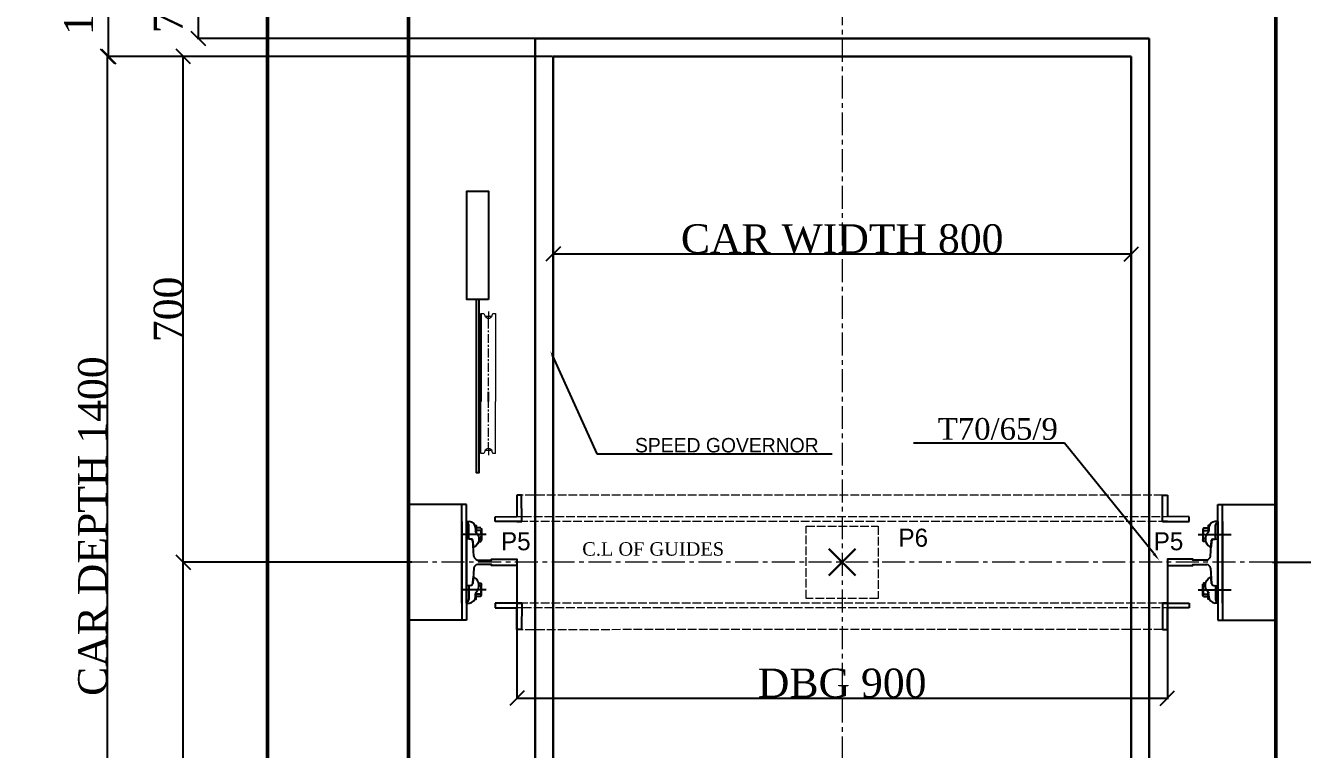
# Model space of a CAD drawing. Header units: millimetres. Extents: x 130 to 2824, y 155 to 3351.
# Drawn here: x 130 to 1897, y 1564 to 2566 of the extents above; entities that cross this region are included whole.
import ezdxf
from ezdxf import colors
from ezdxf.entities.mleader import LeaderData, LeaderLine
from ezdxf.math import Vec2, Vec3

# ---------------------------------------------------------------- set-up
doc = ezdxf.new("R2010")
doc.units = ezdxf.units.MM
for name, pattern in [('ACAD_ISO02W100', [15, 12, -3]), ('ACAD_ISO10W100', [18, 12, -3, 0, -3]), ('CENTER', [50.8, 31.75, -6.35, 6.35, -6.35]), ('CENTER2', [28.575, 19.05, -3.175, 3.175, -3.175])]:
    doc.linetypes.add(name, pattern=pattern)
for name, color, linetype in [('7', 6, 'ACAD_ISO10W100'), ('PDF_0', 7, 'Continuous'), ('PDF_gide rail', 7, 'Continuous')]:
    doc.layers.add(name, color=color, linetype=linetype)
for name, color, linetype, lineweight in [('Car', 3, 'Continuous', 18), ('CL', 2, 'CENTER', 0), ('DL', 8, 'ACAD_ISO02W100', 0), ('step&guides', 3, 'Continuous', 30), ('Wall', 1, 'Continuous', 50)]:
    doc.layers.add(name, color=color, linetype=linetype, lineweight=lineweight)
doc.styles.add('nassar2', font='cent.shx', dxfattribs={"height": 60})
doc.styles.add('top', font='cent.shx', dxfattribs={"height": 40})
doc.dimstyles.new('top', dxfattribs={"dimtxt": 35, "dimasz": 20, "dimexe": 1.25, "dimexo": 0.625, "dimtad": 1, "dimtxsty": 'top', "dimblk": 'OBLIQUE', "dimcen": 2.5, "dimadec": 0, "dimazin": 0, "dimtfac": 1, "dimtmove": 0, "dimatfit": 3, "dimldrblk": 'OBLIQUE', "dimfxl": 1, "dimarcsym": 0})

# ---------------------------------------------------------------- blocks, each defined once
blk = doc.blocks.new('_Oblique')
at = {"color": 0, "linetype": 'ByBlock', "lineweight": -2}
blk.add_line((-0.5, -0.5), (0.5, 0.5), dxfattribs=at)
blk = doc.blocks.new('*D48')
at = {"color": 0, "lineweight": -2, "transparency": 16777216}
for p, q in [((1855.5, 1823.6), (2170.2, 1823.6)), ((2169, 1823.6), (2169, 998.6)), ((1860.5, 998.6), (2170.2, 998.6))]:
    blk.add_line(p, q, dxfattribs=at)
at = {"layer": 'Defpoints', "color": 0, "transparency": 16777216}
for p in [(1854.9, 1823.6), (1859.9, 998.6), (2169, 998.6)]:
    blk.add_point(p, dxfattribs=at)
at = {"color": 0, "lineweight": -2, "transparency": 16777216, "xscale": 20, "yscale": 20, "zscale": 20}
for p, rotation in [((2169, 1823.6), 90), ((2169, 998.6), 270)]:
    blk.add_blockref('_Oblique', p, dxfattribs=dict(at, rotation=rotation))
at = {"color": 0, "transparency": 16777216, "insert": (2148.4, 1411.1), "char_height": 40, "attachment_point": 5, "rotation": 90, "style": 'top'}
blk.add_mtext('825', dxfattribs=at)
blk = doc.blocks.new('*D49')
at = {"color": 0, "lineweight": -2, "transparency": 16777216}
for p, q in [((1860.5, 2673.6), (2170.2, 2673.6)), ((2169, 1823.6), (2169, 2673.6)), ((1855.5, 1823.6), (2170.2, 1823.6))]:
    blk.add_line(p, q, dxfattribs=at)
at = {"layer": 'Defpoints', "color": 0, "transparency": 16777216}
for p in [(1859.9, 2673.6), (2169, 2673.6), (1854.9, 1823.6)]:
    blk.add_point(p, dxfattribs=at)
at = {"color": 0, "lineweight": -2, "transparency": 16777216, "xscale": 20, "yscale": 20, "zscale": 20}
for p, rotation in [((2169, 2673.6), 90), ((2169, 1823.6), 270)]:
    blk.add_blockref('_Oblique', p, dxfattribs=dict(at, rotation=rotation))
at = {"color": 0, "transparency": 16777216, "insert": (2148.4, 2248.6), "char_height": 40, "attachment_point": 5, "rotation": 90, "style": 'top'}
blk.add_mtext('TZ 850', dxfattribs=at)
blk = doc.blocks.new('*D51')
at = {"color": 0, "lineweight": -2, "transparency": 16777216}
for p, q in [((859.2, 2523.6), (242.3, 2523.6)), ((243.5, 1123.6), (243.5, 2523.6)), ((909.2, 1123.6), (242.3, 1123.6))]:
    blk.add_line(p, q, dxfattribs=at)
at = {"layer": 'Defpoints', "color": 0, "transparency": 16777216}
for p in [(243.5, 2523.6), (859.9, 2523.6), (909.9, 1123.6)]:
    blk.add_point(p, dxfattribs=at)
at = {"color": 0, "lineweight": -2, "transparency": 16777216, "xscale": 20, "yscale": 20, "zscale": 20}
for p, rotation in [((243.5, 2523.6), 90), ((243.5, 1123.6), 270)]:
    blk.add_blockref('_Oblique', p, dxfattribs=dict(at, rotation=rotation))
at = {"color": 0, "transparency": 16777216, "insert": (222.9, 1873.6), "char_height": 40, "attachment_point": 5, "rotation": 90, "style": 'top'}
blk.add_mtext('CAR DEPTH 1400', dxfattribs=at)
blk = doc.blocks.new('*D61')
at = {"color": 0, "lineweight": -2, "transparency": 16777216}
for p, q in [((664.2, 1823.6), (346.9, 1823.6)), ((348.1, 1123.6), (348.1, 1823.6)), ((464.2, 1123.6), (346.9, 1123.6))]:
    blk.add_line(p, q, dxfattribs=at)
at = {"layer": 'Defpoints', "color": 0, "transparency": 16777216}
for p in [(348.1, 1823.6), (664.9, 1823.6), (464.9, 1123.6)]:
    blk.add_point(p, dxfattribs=at)
at = {"color": 0, "lineweight": -2, "transparency": 16777216, "xscale": 20, "yscale": 20, "zscale": 20}
for p, rotation in [((348.1, 1823.6), 90), ((348.1, 1123.6), 270)]:
    blk.add_blockref('_Oblique', p, dxfattribs=dict(at, rotation=rotation))
at = {"color": 0, "transparency": 16777216, "insert": (327.5, 1473.6), "char_height": 40, "attachment_point": 5, "rotation": 90, "style": 'top'}
blk.add_mtext('700', dxfattribs=at)
blk = doc.blocks.new('*D52')
at = {"color": 0, "lineweight": -2, "transparency": 16777216}
for p, q in [((464.2, 2523.6), (346.9, 2523.6)), ((348.1, 1823.6), (348.1, 2523.6)), ((464.2, 1823.6), (346.9, 1823.6))]:
    blk.add_line(p, q, dxfattribs=at)
at = {"layer": 'Defpoints', "color": 0, "transparency": 16777216}
for p in [(348.1, 2523.6), (464.9, 2523.6), (464.9, 1823.6)]:
    blk.add_point(p, dxfattribs=at)
at = {"color": 0, "lineweight": -2, "transparency": 16777216, "xscale": 20, "yscale": 20, "zscale": 20}
for p, rotation in [((348.1, 2523.6), 90), ((348.1, 1823.6), 270)]:
    blk.add_blockref('_Oblique', p, dxfattribs=dict(at, rotation=rotation))
at = {"color": 0, "transparency": 16777216, "insert": (327.5, 2173.6), "char_height": 40, "attachment_point": 5, "rotation": 90, "style": 'top'}
blk.add_mtext('700', dxfattribs=at)
blk = doc.blocks.new('*D62')
at = {"color": 0, "lineweight": -2, "transparency": 16777216}
for p, q in [((1709.9, 1827.5), (1709.9, 1634.2)), ((809.9, 1818.5), (809.9, 1634.2)), ((809.9, 1635.5), (1709.9, 1635.5))]:
    blk.add_line(p, q, dxfattribs=at)
at = {"layer": 'Defpoints', "color": 0, "transparency": 16777216}
for p in [(1709.9, 1828.1), (809.9, 1819.1), (1709.9, 1635.5)]:
    blk.add_point(p, dxfattribs=at)
at = {"color": 0, "lineweight": -2, "transparency": 16777216, "xscale": 20, "yscale": 20, "zscale": 20, "rotation": 180}
blk.add_blockref('_Oblique', (809.9, 1635.5), dxfattribs=at)
at = {"color": 0, "lineweight": -2, "transparency": 16777216, "xscale": 20, "yscale": 20, "zscale": 20}
blk.add_blockref('_Oblique', (1709.9, 1635.5), dxfattribs=at)
at = {"color": 0, "transparency": 16777216, "insert": (1259.9, 1656.1), "char_height": 40, "attachment_point": 5, "style": 'top'}
blk.add_mtext('DBG 900', dxfattribs=at)
blk = doc.blocks.new('*D63')
at = {"color": 0, "lineweight": -2, "transparency": 16777216}
for p, q in [((859.9, 2523), (859.9, 2249)), ((1659.9, 2523), (1659.9, 2249)), ((859.9, 2250.3), (1659.9, 2250.3))]:
    blk.add_line(p, q, dxfattribs=at)
at = {"layer": 'Defpoints', "color": 0, "transparency": 16777216}
for p in [(859.9, 2523.6), (1659.9, 2523.6), (1659.9, 2250.3)]:
    blk.add_point(p, dxfattribs=at)
at = {"color": 0, "lineweight": -2, "transparency": 16777216, "xscale": 20, "yscale": 20, "zscale": 20, "rotation": 180}
blk.add_blockref('_Oblique', (859.9, 2250.3), dxfattribs=at)
at = {"color": 0, "lineweight": -2, "transparency": 16777216, "xscale": 20, "yscale": 20, "zscale": 20}
blk.add_blockref('_Oblique', (1659.9, 2250.3), dxfattribs=at)
at = {"color": 0, "transparency": 16777216, "insert": (1259.9, 2270.9), "char_height": 40, "attachment_point": 5, "style": 'top'}
blk.add_mtext('CAR WIDTH 800', dxfattribs=at)
blk = doc.blocks.new('*D54')
at = {"color": 0, "lineweight": -2, "transparency": 16777216}
for p, q in [((1855.5, 2798.6), (2752.8, 2798.6)), ((2751.6, 998.6), (2751.6, 2798.6)), ((1855.5, 998.6), (2752.8, 998.6))]:
    blk.add_line(p, q, dxfattribs=at)
at = {"layer": 'Defpoints', "color": 0, "transparency": 16777216}
for p in [(1854.9, 2798.6), (2751.6, 2798.6), (1854.9, 998.6)]:
    blk.add_point(p, dxfattribs=at)
at = {"color": 0, "lineweight": -2, "transparency": 16777216, "xscale": 20, "yscale": 20, "zscale": 20}
for p, rotation in [((2751.6, 2798.6), 90), ((2751.6, 998.6), 270)]:
    blk.add_blockref('_Oblique', p, dxfattribs=dict(at, rotation=rotation))
at = {"color": 0, "transparency": 16777216, "insert": (2731, 1948.6), "char_height": 40, "attachment_point": 5, "rotation": 90, "style": 'top'}
blk.add_mtext('SHAFT DEPTH  1800', dxfattribs=at)
blk = doc.blocks.new('*D55')
at = {"color": 0, "lineweight": -2, "transparency": 16777216}
for p, q in [((299, 2673.6), (243.5, 2673.6)), ((244.8, 2523.6), (244.8, 2673.6)), ((859.2, 2523.6), (243.5, 2523.6))]:
    blk.add_line(p, q, dxfattribs=at)
at = {"layer": 'Defpoints', "color": 0, "transparency": 16777216}
for p in [(244.8, 2673.6), (299.6, 2673.6), (859.9, 2523.6)]:
    blk.add_point(p, dxfattribs=at)
at = {"color": 0, "lineweight": -2, "transparency": 16777216, "xscale": 20, "yscale": 20, "zscale": 20}
for p, rotation in [((244.8, 2673.6), 90), ((244.8, 2523.6), 270)]:
    blk.add_blockref('_Oblique', p, dxfattribs=dict(at, rotation=rotation))
at = {"color": 0, "transparency": 16777216, "insert": (203.5, 2598.6), "char_height": 40, "attachment_point": 5, "rotation": 90, "style": 'top'}
blk.add_mtext('150', dxfattribs=at)
blk = doc.blocks.new('*D65')
at = {"color": 0, "lineweight": -2, "transparency": 16777216}
for p, q in [((909.2, 2623.6), (367.5, 2623.6)), ((368.8, 2623.6), (368.8, 2548.6)), ((909.2, 2548.6), (367.5, 2548.6))]:
    blk.add_line(p, q, dxfattribs=at)
at = {"layer": 'Defpoints', "color": 0, "transparency": 16777216}
for p in [(909.9, 2623.6), (368.8, 2548.6), (909.9, 2548.6)]:
    blk.add_point(p, dxfattribs=at)
at = {"color": 0, "lineweight": -2, "transparency": 16777216, "xscale": 20, "yscale": 20, "zscale": 20}
for p, rotation in [((368.8, 2623.6), 90), ((368.8, 2548.6), 270)]:
    blk.add_blockref('_Oblique', p, dxfattribs=dict(at, rotation=rotation))
at = {"color": 0, "transparency": 16777216, "insert": (327.5, 2586.1), "char_height": 40, "attachment_point": 5, "rotation": 90, "style": 'top'}
blk.add_mtext('75', dxfattribs=at)

msp = doc.modelspace()

# ---------------------------------------------------------------- linework, layer by layer
for p, q in [((759.99, 2167.722), (759.99, 2046.057)), ((770.523, 2046.057), (770.523, 2059.383)), ((739.853, 1903.584), (659.853, 1903.584)), ((1779.853, 1903.584), (1859.853, 1903.584)), ((739.853, 1856.084), (739.853, 1791.084)), ((1779.853, 1856.084), (1779.853, 1791.084)), ((809.853, 1828.084), (809.853, 1819.084)), ((1709.853, 1828.084), (1709.853, 1819.084)), ((739.853, 1743.584), (659.853, 1743.584)), ((1779.853, 1743.584), (1859.853, 1743.584))]:
    msp.add_line(p, q)
at = {"ltscale": 5, "transparency": 33554666}
for p, q in [((816.371, 1916.659), (809.797, 1916.649)), ((809.797, 1916.649), (809.843, 1886.702)), ((816.427, 1880.138), (816.371, 1916.659)), ((1703.279, 1880.138), (1703.335, 1916.659)), ((1703.335, 1916.659), (1709.909, 1916.649)), ((1709.909, 1916.649), (1709.863, 1886.702)), ((779.896, 1886.656), (809.843, 1886.702)), ((779.906, 1880.082), (779.896, 1886.656)), ((816.427, 1880.138), (779.906, 1880.082)), ((809.853, 1880.128), (816.427, 1880.138)), ((1709.853, 1880.128), (1703.279, 1880.138)), ((1703.279, 1880.138), (1739.8, 1880.082)), ((1739.81, 1886.656), (1709.863, 1886.702)), ((1739.8, 1880.082), (1739.81, 1886.656)), ((779.906, 1767.086), (779.896, 1760.513)), ((816.427, 1767.03), (779.906, 1767.086)), ((809.853, 1767.04), (816.427, 1767.03)), ((816.427, 1767.03), (816.371, 1730.51)), ((1703.279, 1767.03), (1739.8, 1767.086)), ((1709.853, 1767.04), (1703.279, 1767.03)), ((1703.279, 1767.03), (1703.335, 1730.51)), ((1739.8, 1767.086), (1739.81, 1760.513)), ((779.896, 1760.513), (809.843, 1760.467)), ((809.797, 1730.52), (809.843, 1760.467)), ((1739.81, 1760.513), (1709.863, 1760.467)), ((1709.909, 1730.52), (1709.863, 1760.467)), ((816.371, 1730.51), (809.797, 1730.52)), ((1703.335, 1730.51), (1709.909, 1730.52))]:
    msp.add_line(p, q, dxfattribs=at)
for points in [[(770.55, 2187.3), (740.55, 2187.3), (740.55, 2337.3), (770.55, 2337.3)], [(757.542, 2187.3), (753.558, 2187.3), (753.562, 1947.67), (757.546, 1947.67)]]:
    msp.add_lwpolyline(points, close=True)
at = {"color": 7, "linetype": 'Continuous', "lineweight": 20, "true_color": 0x000007}
for points in [[(759.99, 2167.722), (764.203, 2167.722), (765.783, 2164.035)], [(770.523, 2170.882), (770.523, 2163.509), (766.837, 2163.509)], [(770.523, 2160.875), (770.523, 2163.509), (770.523, 2163.509)], [(773.683, 2163.509), (770.523, 2163.509), (770.523, 2163.509)], [(770.523, 2147.181), (770.523, 2160.875), (770.523, 2160.875)], [(775.264, 2164.035), (776.317, 2167.722), (780.004, 2167.722), (780.004, 2046.057)], [(770.523, 2141.914), (770.523, 2144.548), (770.523, 2144.548)], [(770.523, 2127.167), (770.523, 2139.281), (770.523, 2139.281)], [(770.523, 2121.9), (770.523, 2124.534), (770.523, 2124.534)], [(770.523, 2107.153), (770.523, 2119.267), (770.523, 2119.267)], [(770.523, 2101.886), (770.523, 2104.519), (770.523, 2104.519)], [(770.523, 2087.139), (770.523, 2099.779), (770.523, 2099.779)], [(770.523, 2081.872), (770.523, 2084.505), (770.523, 2084.505)], [(770.523, 2067.124), (770.523, 2079.238), (770.523, 2079.238)], [(770.523, 2061.858), (770.523, 2064.491), (770.523, 2064.491)], [(759.99, 1973.901), (759.99, 2046.057), (759.99, 2046.057)], [(770.523, 2037.103), (770.523, 2046.057), (770.523, 2046.057)], [(770.523, 2032.363), (770.523, 2034.996), (770.523, 2034.996)], [(780.004, 1973.901), (780.004, 2046.057), (780.004, 2046.057), (780.004, 2046.057)], [(770.523, 2017.616), (770.523, 2029.73), (770.523, 2029.73)], [(770.523, 2012.349), (770.523, 2014.456), (770.523, 2014.456)], [(770.523, 1997.075), (770.523, 2009.715), (770.523, 2009.715)], [(770.523, 1980.748), (770.523, 1978.114), (766.837, 1978.114)], [(770.523, 1992.335), (770.523, 1994.968), (770.523, 1994.968)], [(770.523, 1980.748), (770.523, 1989.701), (770.523, 1989.701)], [(765.783, 1977.587), (764.203, 1973.901), (759.99, 1973.901)], [(773.683, 1978.114), (770.523, 1978.114), (770.523, 1971.794)], [(780.004, 1973.901), (776.317, 1973.901), (775.264, 1977.587)]]:
    msp.add_lwpolyline(points, dxfattribs=at)
for points in [[(770.523, 2160.875), (768.417, 2160.875), (766.31, 2162.455), (765.783, 2164.562)], [(775.264, 2164.562), (774.737, 2162.455), (772.63, 2160.875), (770.523, 2160.875)], [(765.783, 1978.114), (766.31, 1980.221), (768.417, 1981.274), (770.523, 1981.274)], [(770.523, 1981.274), (772.63, 1981.274), (774.737, 1980.221), (775.264, 1978.114)]]:
    msp.add_open_spline(points, degree=3, dxfattribs=at)
at = {"color": 7, "linetype": 'Continuous', "lineweight": 20}
msp.add_open_spline([(770.523, 1981.274), (772.63, 1981.274), (774.737, 1980.221), (775.264, 1978.114)], degree=3, dxfattribs=at)
at = {"layer": 'Car', "linetype": 'CENTER2', "lineweight": 30, "ltscale": 4, "transparency": 33554666}
for p, q in [((1278.349, 1805.088), (1241.356, 1842.081)), ((1241.356, 1805.088), (1278.349, 1842.081))]:
    msp.add_line(p, q, dxfattribs=at)
at = {"layer": 'CL'}
for p, q in [((1259.853, 3309.839, -110.467), (1259.853, 326.281)), ((1854.853, 1823.584), (664.853, 1823.584))]:
    msp.add_line(p, q, dxfattribs=at)
at = {"layer": 'DL'}
for p, q in [((1703.335, 1916.659), (809.797, 1916.395)), ((1730.027, 1886.671), (779.896, 1886.341)), ((1739.8, 1880.138), (779.906, 1880.082)), ((1739.8, 1767.03), (779.905, 1766.754)), ((1730.027, 1760.498), (809.843, 1760.284)), ((1703.335, 1730.51), (814.322, 1730.254))]:
    msp.add_line(p, q, dxfattribs=at)
msp.add_lwpolyline([(1309.853, 1773.584), (1209.853, 1773.584), (1209.853, 1873.584), (1309.853, 1873.584)], close=True, dxfattribs=at)
at = {"layer": 'PDF_0', "lineweight": 25}
for points in [[(733.361, 1766.996), (733.361, 1903.584)], [(739.853, 1766.996), (739.853, 1903.584)], [(1779.853, 1766.996), (1779.853, 1903.584)], [(1786.345, 1766.996), (1786.345, 1903.584)], [(733.361, 1880.172), (733.361, 1766.996)], [(733.361, 1766.996), (733.361, 1880.172)], [(733.361, 1880.172), (733.361, 1766.996)], [(733.361, 1880.172), (733.361, 1743.584)], [(739.853, 1880.172), (739.853, 1766.996)], [(739.853, 1880.172), (743.66, 1880.172)], [(739.853, 1880.172), (739.853, 1743.584)], [(741.237, 1877.404), (739.853, 1877.404)], [(742.622, 1880.172), (742.622, 1880.172)], [(743.314, 1856.985), (743.314, 1875.327)], [(1779.853, 1880.172), (1776.046, 1880.172)], [(1776.392, 1856.985), (1776.392, 1875.327)], [(1777.084, 1880.172), (1777.084, 1880.172)], [(1778.469, 1877.404), (1779.853, 1877.404)], [(1779.853, 1880.172), (1779.853, 1766.996)], [(1779.853, 1880.172), (1779.853, 1743.584)], [(1786.345, 1880.172), (1786.345, 1766.996)], [(1786.345, 1766.996), (1786.345, 1880.172)], [(1786.345, 1880.172), (1786.345, 1766.996)], [(1786.345, 1880.172), (1786.345, 1743.584)], [(733.624, 1861.83), (732.585, 1861.83)], [(740.891, 1861.83), (734.25, 1861.83)], [(742.276, 1861.83), (741.583, 1861.83)], [(749.889, 1861.83), (742.968, 1861.83)], [(747.121, 1855.601), (745.736, 1855.601), (743.889, 1855.76)], [(751.273, 1861.83), (750.235, 1861.83)], [(758.541, 1861.83), (751.62, 1861.83)], [(752.658, 1870.828), (752.658, 1866.675)], [(759.925, 1871.174), (753.35, 1871.174)], [(757.157, 1855.947), (759.925, 1855.947)], [(759.925, 1861.83), (758.887, 1861.83)], [(767.193, 1861.83), (760.271, 1861.83)], [(760.603, 1869.302), (760.603, 1854.075)], [(1752.513, 1861.83), (1759.435, 1861.83)], [(1759.103, 1869.302), (1759.103, 1854.075)], [(1759.781, 1871.174), (1766.356, 1871.174)], [(1759.781, 1861.83), (1760.819, 1861.83)], [(1762.549, 1855.947), (1759.781, 1855.947)], [(1761.165, 1861.83), (1768.086, 1861.83)], [(1767.048, 1870.828), (1767.048, 1866.675)], [(1768.432, 1861.83), (1769.471, 1861.83)], [(1769.817, 1861.83), (1776.738, 1861.83)], [(1772.585, 1855.601), (1773.97, 1855.601), (1775.816, 1855.76)], [(1777.43, 1861.83), (1778.123, 1861.83)], [(1778.815, 1861.83), (1785.456, 1861.83)], [(1786.082, 1861.83), (1787.121, 1861.83)], [(1788.017, 1861.83), (1798.031, 1861.83)], [(748.963, 1852.758), (749.333, 1845.572)], [(749.197, 1845.565), (749.197, 1845.565)], [(1770.743, 1852.758), (1770.373, 1845.572)], [(1770.509, 1845.565), (1770.509, 1845.565)], [(733.624, 1785.338), (732.585, 1785.338)], [(740.891, 1785.338), (734.25, 1785.338)], [(742.276, 1785.338), (741.583, 1785.338)], [(749.889, 1785.338), (742.968, 1785.338)], [(743.314, 1790.183), (743.314, 1771.841)], [(748.963, 1794.41), (749.333, 1801.597)], [(749.197, 1801.604), (749.197, 1801.604)], [(751.273, 1785.338), (750.235, 1785.338)], [(758.541, 1785.338), (751.62, 1785.338)], [(757.157, 1791.222), (759.925, 1791.222)], [(759.925, 1785.338), (758.887, 1785.338)], [(767.193, 1785.338), (760.271, 1785.338)], [(760.603, 1777.866), (760.603, 1793.094)], [(1752.513, 1785.338), (1759.435, 1785.338)], [(1759.103, 1777.866), (1759.103, 1793.094)], [(1762.549, 1791.222), (1759.781, 1791.222)], [(1759.781, 1785.338), (1760.819, 1785.338)], [(1761.165, 1785.338), (1768.086, 1785.338)], [(1768.432, 1785.338), (1769.471, 1785.338)], [(1769.817, 1785.338), (1776.738, 1785.338)], [(1770.743, 1794.41), (1770.373, 1801.597)], [(1770.509, 1801.604), (1770.509, 1801.604)], [(1776.392, 1790.183), (1776.392, 1771.841)], [(1777.43, 1785.338), (1778.123, 1785.338)], [(1778.815, 1785.338), (1785.456, 1785.338)], [(1786.082, 1785.338), (1787.121, 1785.338)], [(1788.017, 1785.338), (1798.031, 1785.338)], [(741.237, 1769.765), (739.853, 1769.765)], [(739.853, 1766.996), (743.66, 1766.996)], [(742.622, 1766.996), (742.622, 1766.996)], [(752.658, 1776.34), (752.658, 1780.493)], [(759.925, 1775.994), (753.35, 1775.994)], [(1759.781, 1775.994), (1766.356, 1775.994)], [(1767.048, 1776.34), (1767.048, 1780.493)], [(1779.853, 1766.996), (1776.046, 1766.996)], [(1777.084, 1766.996), (1777.084, 1766.996)], [(1778.469, 1769.765), (1779.853, 1769.765)]]:
    msp.add_lwpolyline(points, dxfattribs=at)
for points in [[(751.966, 1874.635), (753.35, 1874.635), (753.35, 1864.945, -0.19879356), (752.658, 1866.502)], [(1767.74, 1874.635), (1766.356, 1874.635), (1766.356, 1864.945, 0.19879356), (1767.048, 1866.502)], [(753.358, 1864.948, -0.4769017), (751.256, 1844.778, -0.14500939), (750.408, 1844.526)], [(759.928, 1870.892, -0.42555746), (759.925, 1867.713), (753.35, 1867.713)], [(756.811, 1852.486), (759.925, 1852.486, 0.42555746), (759.928, 1855.664)], [(1759.778, 1870.892, 0.42555746), (1759.781, 1867.713), (1766.356, 1867.713)], [(1762.895, 1852.486), (1759.781, 1852.486, -0.42555746), (1759.778, 1855.664)], [(1766.348, 1864.948, 0.4769017), (1768.45, 1844.778, 0.14500939), (1769.298, 1844.526)], [(753.358, 1782.221, 0.4769017), (751.256, 1802.391, 0.14500939), (750.408, 1802.642)], [(1766.348, 1782.221, -0.4769017), (1768.45, 1802.391, -0.14500939), (1769.298, 1802.642)], [(756.811, 1794.682), (759.925, 1794.682, -0.42555746), (759.928, 1791.504)], [(1762.895, 1794.682), (1759.781, 1794.682, 0.42555746), (1759.778, 1791.504)], [(751.966, 1772.534), (753.35, 1772.534), (753.35, 1782.224, 0.19879356), (752.658, 1780.666)], [(759.928, 1776.277, 0.42555746), (759.925, 1779.455), (753.35, 1779.455)], [(1759.778, 1776.277, -0.42555746), (1759.781, 1779.455), (1766.356, 1779.455)], [(1767.74, 1772.534), (1766.356, 1772.534), (1766.356, 1782.224, -0.19879356), (1767.048, 1780.666)]]:
    msp.add_lwpolyline(points, format="xyb", dxfattribs=at)
for centre, radius, start, end in [((741.145, 1875.235), 2.171, 2.434631, 87.565369), ((742.844, 1870.389), 9.817, 1.552295, 85.235699), ((1776.862, 1870.389), 9.817, 94.764301, 178.447705), ((1778.561, 1875.235), 2.171, 92.434631, 177.565369), ((744.517, 1856.803), 1.217, 171.37106, 238.964463), ((746.601, 1853.152), 2.503, 19.297379, 78.009648), ((736.912, 1861.657), 23.705, 345.750386, 14.249614), ((1782.794, 1861.657), 23.705, 165.750386, 194.249614), ((1773.105, 1853.152), 2.503, 101.990352, 160.702621), ((1775.189, 1856.803), 1.217, 301.035537, 8.62894), ((750.449, 1845.645), 1.119, 183.74321, 267.900618), ((1769.257, 1845.645), 1.119, 272.099382, 356.25679), ((750.449, 1801.524), 1.119, 92.099382, 176.25679), ((1769.257, 1801.524), 1.119, 3.74321, 87.900618), ((744.517, 1790.366), 1.217, 121.035537, 188.62894), ((736.912, 1785.511), 23.705, 345.750386, 14.249614), ((1782.794, 1785.511), 23.705, 165.750386, 194.249614), ((1775.189, 1790.366), 1.217, 351.37106, 58.964463), ((741.145, 1771.934), 2.171, 272.434631, 357.565369), ((742.844, 1776.779), 9.817, 274.764301, 358.447705), ((1776.862, 1776.779), 9.817, 181.552295, 265.235699), ((1778.561, 1771.934), 2.171, 182.434631, 267.565369)]:
    msp.add_arc(centre, radius, start, end, dxfattribs=at)
at = {"layer": 'PDF_gide rail', "lineweight": 25}
for points in [[(745.747, 1791.558), (739.853, 1791.084), (739.853, 1856.084), (739.853, 1856.084)], [(745.747, 1855.611), (739.853, 1856.084), (739.853, 1791.084), (739.853, 1791.084)], [(1773.959, 1791.558), (1779.853, 1791.084), (1779.853, 1856.084), (1779.853, 1856.084)], [(1773.959, 1855.611), (1779.853, 1856.084), (1779.853, 1791.084), (1779.853, 1791.084)], [(750.032, 1831.972), (748.963, 1853.98)], [(1769.674, 1831.972), (1770.743, 1853.98)], [(755.429, 1826.584), (774.582, 1826.584), (774.582, 1828.084), (809.853, 1828.084), (809.853, 1819.084), (774.582, 1819.084), (774.582, 1820.584), (755.429, 1820.584)], [(1764.277, 1826.584), (1745.124, 1826.584), (1745.124, 1828.084), (1709.853, 1828.084), (1709.853, 1819.084), (1745.124, 1819.084), (1745.124, 1820.584), (1764.277, 1820.584)], [(750.032, 1815.196), (748.963, 1794.41)], [(1769.674, 1815.196), (1770.743, 1794.41)]]:
    msp.add_lwpolyline(points, dxfattribs=at)
for centre, radius, start, end in [((745.07, 1851.608), 4.059, 16.461538, 80.409321), ((1774.636, 1851.608), 4.059, 99.590679, 163.538462), ((757.433, 1833.989), 7.671, 195.2431, 254.857488), ((757.433, 1813.179), 7.671, 105.142512, 164.7569), ((1762.273, 1833.989), 7.671, 285.142512, 344.7569), ((1762.273, 1813.179), 7.671, 15.2431, 74.857488), ((745.07, 1795.56), 4.059, 279.590679, 343.538462), ((745.07, 1795.56), 4.059, 279.590679, 343.538462), ((1774.636, 1795.56), 4.059, 196.461538, 260.409321), ((1774.636, 1795.56), 4.059, 196.461538, 260.409321)]:
    msp.add_arc(centre, radius, start, end, dxfattribs=at)
at = {"layer": 'step&guides'}
for p, q in [((834.853, 2548.584), (1684.853, 2548.584)), ((834.853, 2548.584), (834.853, 1098.584)), ((1684.853, 2548.584), (1684.853, 1098.584)), ((859.853, 2523.584), (1659.853, 2523.584)), ((859.853, 2523.584), (859.853, 1123.584)), ((1659.853, 2523.584), (1659.853, 1123.584))]:
    msp.add_line(p, q, dxfattribs=at)
at = {"layer": 'Wall'}
for points in [[(1694.853, 798.584), (2054.853, 798.584), (2054.853, 2998.584), (464.853, 2998.584), (464.853, 798.584), (824.853, 798.584)], [(824.853, 998.584), (659.853, 998.584), (659.853, 2798.584), (1859.853, 2798.584), (1859.853, 998.584), (1694.853, 998.584)]]:
    msp.add_lwpolyline(points, dxfattribs=at)

# ---------------------------------------------------------------- texts
at = {"linetype": 'ACAD_ISO02W100', "ltscale": 4, "transparency": 33554666, "char_height": 25}
for s, insert, attachment_point in [('P5', (787.828, 1865.177), 1), ('P6', (1337.813, 1870.056), 1), ('P5', (1731.878, 1865.177), 3)]:
    msp.add_mtext_dynamic_manual_height_columns(s, width=377.71746, gutter_width=125, heights=[0], dxfattribs=dict(at, insert=insert, attachment_point=attachment_point))
at = {"layer": '7', "ltscale": 4}
for s, width, gutter_width, insert, char_height, attachment_point in [('{\\Fcent|c0;T70/65/9}', 812.66208, 175, (1558.33, 2023.149), 30, 3), ('{\\Fcadnw-1|c0;SPEED GOVERNOR}', 812.66208, 175, (973.192, 1995.593), 20, 1), ('\\pxt1;{\\Fcent|c0;C.L OF GUIDES}', 686.44118, 9.318, (900.224, 1851.346), 18.63605, 1)]:
    msp.add_mtext_dynamic_manual_height_columns(s, width=width, gutter_width=gutter_width, heights=[0], dxfattribs=dict(at, insert=insert, char_height=char_height, attachment_point=attachment_point))

# ---------------------------------------------------------------- dimensions: what is measured, and where the dimension line sits
for base, p1, p2, text, picture, middle in [((2751.578, 2798.584), (1854.853, 998.584), (1854.853, 2798.584), 'SHAFT DEPTH  <>', '*D54', (2751.578, 1948.584)), ((2168.99, 2673.584), (1854.853, 1823.584), (1859.853, 2673.584), 'TZ <>', '*D49', (2168.99, 2248.584)), ((243.546, 2523.584), (909.853, 1123.584), (859.853, 2523.584), 'CAR DEPTH <>', '*D51', (243.546, 1873.584))]:
    dim = msp.add_linear_dim(base=base, p1=p1, p2=p2, angle=90, text=text, dimstyle='top')
    dim.commit()
    dim.dimension.update_dxf_attribs({"geometry": picture, "text_midpoint": middle, "dimtype": 160})
for base, p1, p2, picture, middle in [((244.796, 2673.584), (859.853, 2523.584), (299.626, 2673.584), '*D55', (224.171, 2598.584)), ((368.763, 2548.584), (909.853, 2623.584), (909.853, 2548.584), '*D65', (348.138, 2586.084))]:
    dim = msp.add_linear_dim(base=base, p1=p1, p2=p2, angle=90, dimstyle='top', override={"dimtmove": 1})
    dim.commit()
    dim.dimension.update_dxf_attribs({"geometry": picture, "text_midpoint": middle, "dimtype": 160})
for base, p1, p2, picture, middle in [((348.138, 2523.584), (464.853, 1823.584), (464.853, 2523.584), '*D52', (348.138, 2173.584)), ((348.138, 1823.584), (464.853, 1123.584), (664.853, 1823.584), '*D61', (348.138, 1473.584)), ((2168.99, 998.584), (1854.853, 1823.584), (1859.853, 998.584), '*D48', (2168.99, 1411.084))]:
    dim = msp.add_linear_dim(base=base, p1=p1, p2=p2, angle=90, dimstyle='top')
    dim.commit()
    dim.dimension.update_dxf_attribs({"geometry": picture, "text_midpoint": middle, "dimtype": 160})
for base, p1, p2, text, picture, middle in [((1659.853, 2250.257), (859.853, 2523.584), (1659.853, 2523.584), 'CAR WIDTH <>', '*D63', (1259.853, 2250.257)), ((1709.853, 1635.462), (809.853, 1819.084), (1709.853, 1828.084), 'DBG <>', '*D62', (1259.853, 1635.462))]:
    dim = msp.add_linear_dim(base=base, p1=p1, p2=p2, text=text, dimstyle='top')
    dim.commit()
    dim.dimension.update_dxf_attribs({"geometry": picture, "text_midpoint": middle, "dimtype": 160})

# ---------------------------------------------------------------- leaders
ml = msp.add_multileader_mtext('Standard')
ml.set_content('', color=256, style='nassar2')
ml.set_leader_properties()
ml.build(insert=Vec2(0, 0))
ml.multileader.update_dxf_attribs({"text_left_attachment_type": 6, "text_right_attachment_type": 6, "arrow_head_size": 12})
ctx = ml.context
ctx.base_point, ctx.char_height, ctx.arrow_head_size, ctx.landing_gap_size, ctx.plane_origin = Vec3(1246.126, 1973.537), 60, 12, 0.09, Vec3(780.299, 2016.174)
ctx.left_attachment, ctx.right_attachment = 6, 6
notes = []
notes.append((ctx, [(0, (1, 1, 0), (920.176, 1973.537), (1, 0), 325.95, [(0, [(855.967, 2115.988)], 0, [])])]))
ctx.mtext.insert, ctx.mtext.flow_direction = Vec3(1246.216, 2033.537), 5
ml = msp.add_multileader_mtext('Standard')
ml.set_content('', color=256, style='nassar2')
ml.set_leader_properties()
ml.build(insert=Vec2(0, 0))
ml.multileader.update_dxf_attribs({"text_left_attachment_type": 6, "text_right_attachment_type": 6, "arrow_head_size": 12})
ctx = ml.context
ctx.base_point, ctx.char_height, ctx.arrow_head_size, ctx.landing_gap_size, ctx.plane_origin = Vec3(1358.26, 1988.385), 60, 12, 0.09, Vec3(1739.407, 2016.174)
ctx.left_attachment, ctx.right_attachment, ctx.text_align_type = 6, 6, 2
notes.append((ctx, [(0, (1, 1, 0), (1567.311, 1988.385), (-1, 0), 208.871, [(0, [(1698.724, 1826.16)], 0, [])])]))
ctx.mtext.insert, ctx.mtext.alignment, ctx.mtext.flow_direction = Vec3(1358.35, 2048.385), 3, 5
for ctx, leaders in notes:
    for number, flags, end, landing, length, lines in leaders:
        leader = LeaderData()
        leader.index, (leader.has_last_leader_line, leader.has_dogleg_vector, leader.attachment_direction) = number, flags
        leader.last_leader_point, leader.dogleg_vector, leader.dogleg_length = Vec3(end), Vec3(landing), length
        for number, points, colour, breaks in lines:
            line = LeaderLine()
            line.index, line.vertices, line.color, line.breaks = number, Vec3.list(points), colors.encode_raw_color(colour), breaks
            leader.lines.append(line)
        ctx.leaders.append(leader)

doc.saveas('drawing.dxf')
